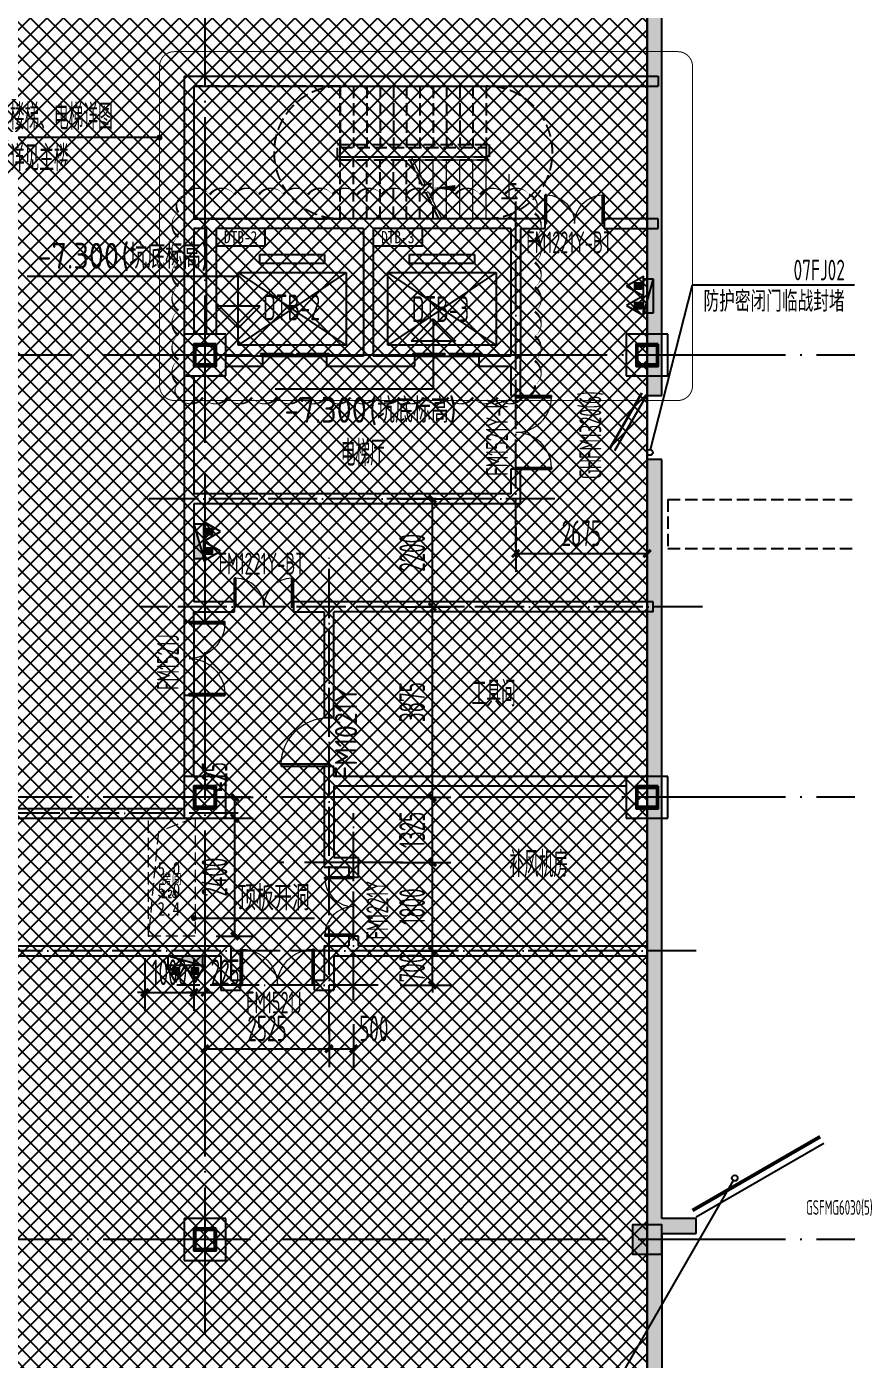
# Model space of a CAD drawing. Extents: x -473190 to 2138458, y -81875 to 2633646.
# Drawn here: x 1045226 to 1061913, y 117504 to 144626 of the extents above; entities that cross this region are included whole.
import ezdxf
from ezdxf.enums import TextEntityAlignment as Align

# ---------------------------------------------------------------- set-up
doc = ezdxf.new("R2010")
doc.units = 0
doc.header["$LTSCALE"] = 1000
doc.linetypes.add('DASH', pattern=[0.35, 0.25, -0.1])
doc.linetypes.add('DOTE', pattern=[2.42, 2, -0.2, 0.02, -0.2])
for name, color, linetype in [('A-COLUMN', 2, 'Continuous'), ('A-DIM_SYMB', 3, 'Continuous'), ('A-EVTR', 3, 'Continuous'), ('A-PUB_HATCH', 8, 'Continuous'), ('A-PUB_TEXT', 7, 'Continuous'), ('A-ROOM_NAME', 23, 'Continuous'), ('A-SPACE', 7, 'Continuous'), ('A-WALL', 2, 'Continuous'), ('A-WINDOW', 4, 'Continuous'), ('A-可见线', 7, 'Continuous'), ('DIM_ELEV', 3, 'Continuous'), ('DIM_IDEN', 3, 'Continuous'), ('DIM_LEAD', 3, 'Continuous'), ('DOOR_FIRE', 4, 'Continuous'), ('DOOR_FIRE_TEXT', 7, 'Continuous'), ('DOTE', 1, 'DOTE'), ('PUB_DIM', 3, 'Continuous'), ('PUB_HATCH', 8, 'Continuous'), ('PUB_TEXT', 7, 'Continuous'), ('RF-KBGQ', 15, 'Continuous'), ('RF-M', 4, 'Continuous'), ('RF-MBH', 11, 'Continuous'), ('RF-QT', 30, 'Continuous'), ('S-柱', 51, 'Continuous'), ('S-柱-填充', 8, 'Continuous'), ('SPACE', 7, 'Continuous'), ('SRC-03F$0$A-SYMB-NUMB-T', 4, 'Continuous'), ('SRC-03F$0$A-WALL', 7, 'Continuous'), ('STAIR', 2, 'Continuous'), ('W-EQUIP_消火栓', 7, 'Continuous'), ('W-EQUIP_灭火器', 7, 'Continuous'), ('WINDOW', 4, 'Continuous'), ('WINDOW_TEXT', 7, 'Continuous'), ('索引线', 252, 'Continuous')]:
    doc.layers.add(name, color=color, linetype=linetype)
doc.layers.add('B-1F-WALL$0$A-STAIR', color=2, linetype='Continuous', lineweight=9)
doc.layers.add('HOLE', color=52, linetype='Continuous', lineweight=15)
doc.styles.add('8B2_01', font='simhei.ttf', dxfattribs={"width": 0.8})
doc.styles.add('8B2_02', font='tssdeng.shx', dxfattribs={"width": 0.6, "bigfont": 'TSSDCHN.shx'})
doc.styles.add('_TCH_DIM', font='SIMPLEX', dxfattribs={"bigfont": 'GBCBIG'})
doc.styles.add('_TCH_DIM_T3', font='tssdeng.shx', dxfattribs={"width": 0.564706, "bigfont": '@@@tssdchn.shx'})
doc.styles.add('_TCH_SPACE', font='SIMPLEX', dxfattribs={"height": 5, "bigfont": 'GBCBIG'})
doc.styles.add('_TCH_WINDOW', font='tssdeng.shx', dxfattribs={"width": 0.8, "height": 3.5, "bigfont": 'tssdchn.shx'})
doc.styles.add('SRC-03F$0$ECADI-TXT', font='simplex.shx', dxfattribs={"bigfont": 'hztxt.shx'})
doc.styles.get("Standard").update_dxf_attribs({"font": 'gbenor.shx', "bigfont": 'gbcbig.shx'})
doc.styles.add('TYDG_02', font='TSSDENG', dxfattribs={"width": 0.8, "bigfont": 'TSSDCHN'})
doc.dimstyles.new('_TCH_ARCH&&150', dxfattribs={"dimtxt": 525, "dimasz": 150, "dimexe": 375, "dimexo": 450, "dimgap": 150, "dimtad": 1, "dimdec": 0, "dimzin": 0, "dimdsep": 46, "dimtxsty": '_TCH_DIM_T3', "dimblk": 'ARCHTICK', "dimcen": 0.09, "dimclrt": 7, "dimazin": 2, "dimtfac": 1, "dimtdec": 0, "dimtix": 1, "dimtmove": 2, "dimatfit": 3, "dimfxl": 0, "dimtolj": 1, "dimtzin": 0, "dimarcsym": 0})

# ---------------------------------------------------------------- blocks, each defined once
blk = doc.blocks.new('A$C7EFF042E')
at = {"layer": 'A-COLUMN', "color": 6}
for p, q in [((18675, -8825), (17825, -8825)), ((17825, -8825), (17825, -9675)), ((18675, -9675), (18675, -8825)), ((27675, -8825), (26825, -8825)), ((26825, -8825), (26825, -9675)), ((27675, -9675), (27675, -8825)), ((17825, -9675), (18675, -9675)), ((26825, -9675), (27675, -9675)), ((18675, -17825), (17825, -17825)), ((17825, -17825), (17825, -18675)), ((18675, -18675), (18675, -17825)), ((27675, -17825), (26825, -17825)), ((26825, -17825), (26825, -18675)), ((27675, -18675), (27675, -17825)), ((17825, -18675), (18675, -18675)), ((26825, -18675), (27675, -18675)), ((18675, -26825), (17825, -26825)), ((17825, -26825), (17825, -27675)), ((18675, -27675), (18675, -26825)), ((17825, -27675), (18675, -27675))]:
    blk.add_line(p, q, dxfattribs=at)
at = {"layer": 'S-柱', "color": 6, "lineweight": 35}
for points in [[(18475, -9025), (18025, -9025), (18025, -9475), (18475, -9475)], [(18475, -9025), (18025, -9025), (18025, -9475), (18475, -9475)], [(27475, -9025), (27025, -9025), (27025, -9475), (27475, -9475)], [(27475, -9025), (27025, -9025), (27025, -9475), (27475, -9475)], [(18475, -18025), (18025, -18025), (18025, -18475), (18475, -18475)], [(18475, -18025), (18025, -18025), (18025, -18475), (18475, -18475)], [(27475, -18025), (27025, -18025), (27025, -18475), (27475, -18475)], [(27475, -18025), (27025, -18025), (27025, -18475), (27475, -18475)], [(18475, -27025), (18025, -27025), (18025, -27475), (18475, -27475)], [(18475, -27025), (18025, -27025), (18025, -27475), (18475, -27475)]]:
    blk.add_lwpolyline(points, close=True, dxfattribs=at)
at = {"layer": 'S-柱-填充', "color": 6, "lineweight": 35}
for points in [[(18445, -9445), (18055, -9445), (18055, -9055), (18445, -9055)], [(27445, -9445), (27055, -9445), (27055, -9055), (27445, -9055)], [(18445, -18445), (18055, -18445), (18055, -18055), (18445, -18055)], [(27445, -18445), (27055, -18445), (27055, -18055), (27445, -18055)], [(18445, -27445), (18055, -27445), (18055, -27055), (18445, -27055)]]:
    blk.add_lwpolyline(points, close=True, dxfattribs=at)
blk = doc.blocks.new('_ArchTick')
at = {"color": 0, "linetype": 'ByBlock', "const_width": 0.4}
blk.add_lwpolyline([(-0.5, -0.5), (0.5, 0.5)], dxfattribs=at)
blk = doc.blocks.new('*D5567')
at = {"layer": 'Defpoints', "color": 0, "transparency": 16777216}
for p in [(108175, -13714), (110700, -13714), (110700, -14667)]:
    blk.add_point(p, dxfattribs=at)
at = {"layer": 'PUB_DIM', "color": 0, "lineweight": -2, "transparency": 16777216}
for p, q in [((108175, -14164), (108175, -15042)), ((110700, -14164), (110700, -15042)), ((108175, -14667), (110700, -14667))]:
    blk.add_line(p, q, dxfattribs=at)
at = {"layer": 'PUB_DIM', "color": 0, "lineweight": -2, "transparency": 16777216, "xscale": 150, "yscale": 150, "zscale": 150, "rotation": 180}
blk.add_blockref('_ArchTick', (108175, -14667), dxfattribs=at)
at = {"layer": 'PUB_DIM', "color": 0, "lineweight": -2, "transparency": 16777216, "xscale": 150, "yscale": 150, "zscale": 150}
blk.add_blockref('_ArchTick', (110700, -14667), dxfattribs=at)
at = {"layer": 'PUB_DIM', "color": 7, "transparency": 16777216, "insert": (109437, -14254), "char_height": 525, "attachment_point": 5, "style": '_TCH_DIM_T3'}
blk.add_mtext('\\A1;2525', dxfattribs=at)
blk = doc.blocks.new('*D5568')
at = {"layer": 'Defpoints', "color": 0, "transparency": 16777216}
for p in [(110700, -13714), (111200, -13714), (111200, -14667)]:
    blk.add_point(p, dxfattribs=at)
at = {"layer": 'PUB_DIM', "color": 0, "lineweight": -2, "transparency": 16777216}
for p, q in [((110700, -14164), (110700, -15042)), ((111200, -14164), (111200, -15042)), ((110700, -14667), (111200, -14667))]:
    blk.add_line(p, q, dxfattribs=at)
at = {"layer": 'PUB_DIM', "color": 0, "lineweight": -2, "transparency": 16777216, "xscale": 150, "yscale": 150, "zscale": 150, "rotation": 180}
blk.add_blockref('_ArchTick', (110700, -14667), dxfattribs=at)
at = {"layer": 'PUB_DIM', "color": 0, "lineweight": -2, "transparency": 16777216, "xscale": 150, "yscale": 150, "zscale": 150}
blk.add_blockref('_ArchTick', (111200, -14667), dxfattribs=at)
at = {"layer": 'PUB_DIM', "color": 7, "transparency": 16777216, "insert": (111612, -14254), "char_height": 525, "attachment_point": 5, "style": '_TCH_DIM_T3'}
blk.add_mtext('\\A1;500', dxfattribs=at)
blk = doc.blocks.new('*D5569')
at = {"layer": 'Defpoints', "color": 0, "transparency": 16777216}
for p in [(111700, -12675), (112804, -12675), (111700, -13375)]:
    blk.add_point(p, dxfattribs=at)
at = {"layer": 'PUB_DIM', "color": 0, "lineweight": -2, "transparency": 16777216}
for p, q in [((112150, -12675), (113179, -12675)), ((112804, -12675), (112804, -12525)), ((112804, -13375), (112804, -12675)), ((112150, -13375), (113179, -13375)), ((112804, -13375), (112804, -13525))]:
    blk.add_line(p, q, dxfattribs=at)
at = {"layer": 'PUB_DIM', "color": 0, "lineweight": -2, "transparency": 16777216, "xscale": 150, "yscale": 150, "zscale": 150}
for p, rotation in [((112804, -12675), 270), ((112804, -13375), 90)]:
    blk.add_blockref('_ArchTick', p, dxfattribs=dict(at, rotation=rotation))
at = {"layer": 'PUB_DIM', "color": 7, "transparency": 16777216, "insert": (112392, -13025), "char_height": 525, "attachment_point": 5, "rotation": 90, "style": '_TCH_DIM_T3'}
blk.add_mtext('\\A1;700', dxfattribs=at)
blk = doc.blocks.new('*D5570')
at = {"layer": 'Defpoints', "color": 0, "transparency": 16777216}
for p in [(111700, -10875), (112804, -10875), (111700, -12675)]:
    blk.add_point(p, dxfattribs=at)
at = {"layer": 'PUB_DIM', "color": 0, "lineweight": -2, "transparency": 16777216}
for p, q in [((112150, -10875), (113179, -10875)), ((112804, -12675), (112804, -10875)), ((112150, -12675), (113179, -12675))]:
    blk.add_line(p, q, dxfattribs=at)
at = {"layer": 'PUB_DIM', "color": 0, "lineweight": -2, "transparency": 16777216, "xscale": 150, "yscale": 150, "zscale": 150}
for p, rotation in [((112804, -10875), 90), ((112804, -12675), 270)]:
    blk.add_blockref('_ArchTick', p, dxfattribs=dict(at, rotation=rotation))
at = {"layer": 'PUB_DIM', "color": 7, "transparency": 16777216, "insert": (112392, -11775), "char_height": 525, "attachment_point": 5, "rotation": 90, "style": '_TCH_DIM_T3'}
blk.add_mtext('\\A1;1800', dxfattribs=at)
blk = doc.blocks.new('*D5571')
at = {"layer": 'Defpoints', "color": 0, "transparency": 16777216}
for p in [(111700, -9550), (112804, -9550), (111700, -10875)]:
    blk.add_point(p, dxfattribs=at)
at = {"layer": 'PUB_DIM', "color": 0, "lineweight": -2, "transparency": 16777216}
for p, q in [((112150, -9550), (113179, -9550)), ((112804, -10875), (112804, -9550)), ((112150, -10875), (113179, -10875))]:
    blk.add_line(p, q, dxfattribs=at)
at = {"layer": 'PUB_DIM', "color": 0, "lineweight": -2, "transparency": 16777216, "xscale": 150, "yscale": 150, "zscale": 150}
for p, rotation in [((112804, -9550), 90), ((112804, -10875), 270)]:
    blk.add_blockref('_ArchTick', p, dxfattribs=dict(at, rotation=rotation))
at = {"layer": 'PUB_DIM', "color": 7, "transparency": 16777216, "insert": (112392, -10213), "char_height": 525, "attachment_point": 5, "rotation": 90, "style": '_TCH_DIM_T3'}
blk.add_mtext('\\A1;1325', dxfattribs=at)
blk = doc.blocks.new('*D5572')
at = {"layer": 'Defpoints', "color": 0, "transparency": 16777216}
for p in [(111700, -5675), (112804, -5675), (111700, -9550)]:
    blk.add_point(p, dxfattribs=at)
at = {"layer": 'PUB_DIM', "color": 0, "lineweight": -2, "transparency": 16777216}
for p, q in [((112150, -5675), (113179, -5675)), ((112804, -9550), (112804, -5675)), ((112150, -9550), (113179, -9550))]:
    blk.add_line(p, q, dxfattribs=at)
at = {"layer": 'PUB_DIM', "color": 0, "lineweight": -2, "transparency": 16777216, "xscale": 150, "yscale": 150, "zscale": 150}
for p, rotation in [((112804, -5675), 90), ((112804, -9550), 270)]:
    blk.add_blockref('_ArchTick', p, dxfattribs=dict(at, rotation=rotation))
at = {"layer": 'PUB_DIM', "color": 7, "transparency": 16777216, "insert": (112392, -7613), "char_height": 525, "attachment_point": 5, "rotation": 90, "style": '_TCH_DIM_T3'}
blk.add_mtext('\\A1;3875', dxfattribs=at)
blk = doc.blocks.new('*D5573')
at = {"layer": 'Defpoints', "color": 0, "transparency": 16777216}
for p in [(111700, -3475), (112804, -3475), (111700, -5675)]:
    blk.add_point(p, dxfattribs=at)
at = {"layer": 'PUB_DIM', "color": 0, "lineweight": -2, "transparency": 16777216}
for p, q in [((112150, -3475), (113179, -3475)), ((112804, -5675), (112804, -3475)), ((112150, -5675), (113179, -5675))]:
    blk.add_line(p, q, dxfattribs=at)
at = {"layer": 'PUB_DIM', "color": 0, "lineweight": -2, "transparency": 16777216, "xscale": 150, "yscale": 150, "zscale": 150}
for p, rotation in [((112804, -3475), 90), ((112804, -5675), 270)]:
    blk.add_blockref('_ArchTick', p, dxfattribs=dict(at, rotation=rotation))
at = {"layer": 'PUB_DIM', "color": 7, "transparency": 16777216, "insert": (112392, -4575), "char_height": 525, "attachment_point": 5, "rotation": 90, "style": '_TCH_DIM_T3'}
blk.add_mtext('\\A1;2200', dxfattribs=at)
blk = doc.blocks.new('*D5574')
at = {"layer": 'Defpoints', "color": 0, "transparency": 16777216}
for p in [(114500, -3611), (117175, -3611), (117175, -4589)]:
    blk.add_point(p, dxfattribs=at)
at = {"layer": 'PUB_DIM', "color": 0, "lineweight": -2, "transparency": 16777216}
for p, q in [((114500, -4061), (114500, -4964)), ((117175, -4061), (117175, -4964)), ((114500, -4589), (117175, -4589))]:
    blk.add_line(p, q, dxfattribs=at)
at = {"layer": 'PUB_DIM', "color": 0, "lineweight": -2, "transparency": 16777216, "xscale": 150, "yscale": 150, "zscale": 150, "rotation": 180}
blk.add_blockref('_ArchTick', (114500, -4589), dxfattribs=at)
at = {"layer": 'PUB_DIM', "color": 0, "lineweight": -2, "transparency": 16777216, "xscale": 150, "yscale": 150, "zscale": 150}
blk.add_blockref('_ArchTick', (117175, -4589), dxfattribs=at)
at = {"layer": 'PUB_DIM', "color": 7, "transparency": 16777216, "insert": (115837, -4176), "char_height": 525, "attachment_point": 5, "style": '_TCH_DIM_T3'}
blk.add_mtext('\\A1;2675', dxfattribs=at)
blk = doc.blocks.new('SRC-03F$0$ECADI-TAG-CODE')
at = {"layer": 'SRC-03F$0$A-SYMB-NUMB-T', "color": 1}
blk.add_lwpolyline([(3.41, 8.1), (13.41, 8.1), (13.41, 4.6), (3.41, 4.6)], close=True, dxfattribs=at)
at = {"layer": 'SRC-03F$0$A-SYMB-NUMB-T', "style": 'SRC-03F$0$ECADI-TXT', "width": 0.7}
blk.add_attdef('CODE', text='', height=2.5, dxfattribs=at).set_placement((8.41, 6.35), align=Align.MIDDLE_CENTER)
blk = doc.blocks.new('A$C27471FE7')
at = {"layer": 'A-PUB_HATCH', "linetype": 'DASH'}
for p, q in [((2980, 2700), (0, 2700)), ((0, 2700), (0, 0)), ((2980, 2700), (5950, 2700)), ((2980, 2700), (2980, 1450)), ((2980, 0), (2980, 2700)), ((3250, 2700), (3250, 1450)), ((3520, 2700), (3520, 1450)), ((3790, 2700), (3790, 1450)), ((4060, 2700), (4060, 1450)), ((4330, 2700), (4330, 1450)), ((4600, 2700), (4600, 1450)), ((4870, 2700), (4870, 1450)), ((5140, 2700), (5140, 1450)), ((5410, 2700), (5410, 1450)), ((5680, 2700), (5680, 1450)), ((5950, 2700), (5950, 1450)), ((2920, 1190), (2920, 1510)), ((2920, 1510), (6010, 1510)), ((2980, 1450), (5950, 1450)), ((2980, 1250), (2980, 1450)), ((2980, 1450), (5950, 1450)), ((5950, 1450), (5950, 1250)), ((6010, 1510), (6010, 1190)), ((6010, 1190), (2920, 1190)), ((4371, 1250), (2980, 1250)), ((5950, 1250), (2980, 1250)), ((2980, 0), (2980, 1190)), ((3250, 0), (3250, 1190)), ((3520, 0), (3520, 1190)), ((3790, 0), (3790, 1190)), ((4060, 0), (4060, 1190)), ((4330, 0), (4330, 1190)), ((4653, 678), (4371, 1250)), ((4600, 0), (4600, 785)), ((4651, 520), (4836, 714)), ((4836, 714), (4653, 678)), ((4724, 534), (4651, 520)), ((4988, 0), (4724, 534)), ((0, 0), (2980, 0)), ((4988, 0), (2980, 0)), ((4870, 0), (4870, 239))]:
    blk.add_line(p, q, dxfattribs=at)
blk = doc.blocks.new('*D5630')
at = {"layer": 'Defpoints', "color": 0, "transparency": 16777216}
for p in [(124925, -30700), (125757, -30700), (124925, -31125)]:
    blk.add_point(p, dxfattribs=at)
at = {"layer": 'PUB_DIM', "color": 0, "lineweight": -2, "transparency": 16777216}
for p, q in [((125375, -30700), (126132, -30700)), ((125757, -31125), (125757, -30700)), ((125375, -31125), (126132, -31125))]:
    blk.add_line(p, q, dxfattribs=at)
at = {"layer": 'PUB_DIM', "color": 0, "lineweight": -2, "transparency": 16777216, "xscale": 150, "yscale": 150, "zscale": 150}
for p, rotation in [((125757, -30700), 90), ((125757, -31125), 270)]:
    blk.add_blockref('_ArchTick', p, dxfattribs=dict(at, rotation=rotation))
at = {"layer": 'PUB_DIM', "color": 7, "transparency": 16777216, "insert": (125344, -30288), "char_height": 525, "attachment_point": 5, "rotation": 90, "style": '_TCH_DIM_T3'}
blk.add_mtext('\\A1;425', dxfattribs=at)
blk = doc.blocks.new('*D5631')
at = {"layer": 'Defpoints', "color": 0, "transparency": 16777216}
for p in [(124925, -31125), (125757, -31125), (124925, -33525)]:
    blk.add_point(p, dxfattribs=at)
at = {"layer": 'PUB_DIM', "color": 0, "lineweight": -2, "transparency": 16777216}
for p, q in [((125375, -31125), (126132, -31125)), ((125757, -33525), (125757, -31125)), ((125375, -33525), (126132, -33525))]:
    blk.add_line(p, q, dxfattribs=at)
at = {"layer": 'PUB_DIM', "color": 0, "lineweight": -2, "transparency": 16777216, "xscale": 150, "yscale": 150, "zscale": 150}
for p, rotation in [((125757, -31125), 90), ((125757, -33525), 270)]:
    blk.add_blockref('_ArchTick', p, dxfattribs=dict(at, rotation=rotation))
at = {"layer": 'PUB_DIM', "color": 7, "transparency": 16777216, "insert": (125344, -32325), "char_height": 525, "attachment_point": 5, "rotation": 90, "style": '_TCH_DIM_T3'}
blk.add_mtext('\\A1;2400', dxfattribs=at)
blk = doc.blocks.new('*D5632')
at = {"layer": 'Defpoints', "color": 0, "transparency": 16777216}
for p in [(124925, -33525), (125150, -33525), (125150, -34674)]:
    blk.add_point(p, dxfattribs=at)
at = {"layer": 'PUB_DIM', "color": 0, "lineweight": -2, "transparency": 16777216}
for p, q in [((124925, -33975), (124925, -35049)), ((125150, -33975), (125150, -35049)), ((124925, -34674), (124775, -34674)), ((124925, -34674), (125150, -34674)), ((125150, -34674), (125300, -34674))]:
    blk.add_line(p, q, dxfattribs=at)
at = {"layer": 'PUB_DIM', "color": 0, "lineweight": -2, "transparency": 16777216, "xscale": 150, "yscale": 150, "zscale": 150}
blk.add_blockref('_ArchTick', (124925, -34674), dxfattribs=at)
at = {"layer": 'PUB_DIM', "color": 0, "lineweight": -2, "transparency": 16777216, "xscale": 150, "yscale": 150, "zscale": 150, "rotation": 180}
blk.add_blockref('_ArchTick', (125150, -34674), dxfattribs=at)
at = {"layer": 'PUB_DIM', "color": 7, "transparency": 16777216, "insert": (125562, -34261), "char_height": 525, "attachment_point": 5, "style": '_TCH_DIM_T3'}
blk.add_mtext('\\A1;225', dxfattribs=at)
blk = doc.blocks.new('*D5633')
at = {"layer": 'Defpoints', "color": 0, "transparency": 16777216}
for p in [(123925, -33525), (124925, -33525), (124925, -34674)]:
    blk.add_point(p, dxfattribs=at)
at = {"layer": 'PUB_DIM', "color": 0, "lineweight": -2, "transparency": 16777216}
for p, q in [((123925, -33975), (123925, -35049)), ((124925, -33975), (124925, -35049)), ((123925, -34674), (123775, -34674)), ((123925, -34674), (124925, -34674)), ((124925, -34674), (125075, -34674))]:
    blk.add_line(p, q, dxfattribs=at)
at = {"layer": 'PUB_DIM', "color": 0, "lineweight": -2, "transparency": 16777216, "xscale": 150, "yscale": 150, "zscale": 150}
blk.add_blockref('_ArchTick', (123925, -34674), dxfattribs=at)
at = {"layer": 'PUB_DIM', "color": 0, "lineweight": -2, "transparency": 16777216, "xscale": 150, "yscale": 150, "zscale": 150, "rotation": 180}
blk.add_blockref('_ArchTick', (124925, -34674), dxfattribs=at)
at = {"layer": 'PUB_DIM', "color": 7, "transparency": 16777216, "insert": (124425, -34261), "char_height": 525, "attachment_point": 5, "style": '_TCH_DIM_T3'}
blk.add_mtext('\\A1;1000', dxfattribs=at)
blk = doc.blocks.new('$TwtSys$00000434')
for p, q in [((-0.5, 0.5), (-0.5, -0.5)), ((-0.5, -0.5), (0.5, 0.5)), ((0.5, 0.5), (-0.5, 0.5)), ((0.5, -0.5), (0.5, 0.5)), ((-0.5, -0.5), (0.5, -0.5))]:
    blk.add_line(p, q)
blk.add_solid([(0.5, -0.5), (0.5, 0.5), (-0.5, -0.5)])
blk = doc.blocks.new('$TwtSys$00000546')
h = blk.add_hatch()
h.set_pattern_fill('ANSI31', color=256, scale=200, style=0)
h.set_pattern_definition([(45, (-38543.802, -6670.83), (-17.67767, 17.67767), [])])
h.paths.add_polyline_path([(-65, 174), (65, 174), (65, 44), (-65, 44)])
for points in [[(0, 344), (-198, 0), (198, 0)], [(-65, 174), (65, 174), (65, 44), (-65, 44)]]:
    blk.add_lwpolyline(points, close=True)
blk = doc.blocks.new('$DorLib2D$00000192')
at = {"color": 0}
blk.add_line((-0.5, 0.125), (0.366, 0.625), dxfattribs=at)
at = {"color": 0, "const_width": 0.0417}
blk.add_lwpolyline([(-0.542, 0.197), (0.324, 0.697)], dxfattribs=at)
blk = doc.blocks.new('$DorLib2D$00000207')
at = {"color": 0}
for p, q in [((-0.5, 0.0313), (-0.067, 0.2813)), ((0.5, 0.0313), (0.067, 0.2813))]:
    blk.add_line(p, q, dxfattribs=at)
at = {"color": 0, "const_width": 0.0125}
for points in [[(-0.5125, 0.0529), (-0.0795, 0.3029)], [(0.5125, 0.0529), (0.0795, 0.3029)]]:
    blk.add_lwpolyline(points, dxfattribs=at)
blk = doc.blocks.new('afasgasg')
at = {"layer": 'A-PUB_HATCH'}
for points in [[(473748.2, -677760.2), (473748.2, -678585.2), (474048.2, -678585.2), (474048.2, -677760.2)], [(474048.2, -695335.2), (474048.2, -679885.2), (473748.2, -679885.2), (473748.2, -695485.2), (473948.2, -695485.2)], [(474048.2, -695635.2), (474748.2, -695635.2), (474748.2, -695335.2), (474048.2, -695335.2), (473948.2, -695485.2)], [(473948.2, -695485.2), (473748.2, -695485.2), (473748.2, -720685.2), (473881.5, -720785.2), (474048.2, -720685.2), (474048.2, -695635.2)]]:
    blk.add_hatch(color=256, dxfattribs=at).paths.add_polyline_path(points)
at = {"layer": 'PUB_HATCH'}
blk.add_hatch(color=256, dxfattribs=at).paths.add_polyline_path([(473748.2, -677760.2), (474048.2, -677760.2), (474048.2, -664760.2), (473748.2, -665060.2)])
at = {"layer": 'RF-QT'}
for p, q in [((474048.2, -677760.2), (474048.2, -664760.2)), ((473748.2, -677760.2), (473748.2, -665060.2)), ((473748.2, -677760.2), (473748.2, -678585.2)), ((474048.2, -678585.2), (474048.2, -677760.2)), ((473748.2, -678585.2), (474048.2, -678585.2)), ((474048.2, -679885.2), (473748.2, -679885.2)), ((473748.2, -679885.2), (473748.2, -695485.2)), ((474048.2, -695335.2), (474048.2, -679885.2)), ((474748.2, -695335.2), (474048.2, -695335.2)), ((474748.2, -695635.2), (474748.2, -695335.2)), ((473748.2, -695485.2), (473748.2, -720685.2)), ((474048.2, -695635.2), (474748.2, -695635.2)), ((474048.2, -695635.2), (474048.2, -720685.2))]:
    blk.add_line(p, q, dxfattribs=at)
at = {"layer": 'RF-M'}
ref = blk.add_blockref('$DorLib2D$00000192', (473898.2, -679235.2), dxfattribs=dict(at, xscale=1300, yscale=-1300, zscale=300, rotation=269.999999999991))
ref.add_attrib('A', 'GHFM1320(6)', (472816.8, -680286.8), dxfattribs={"layer": 'RF-MBH', "height": 446.25, "rotation": 90, "style": '_TCH_WINDOW', "width": 0.564706})
ref = blk.add_blockref('$DorLib2D$00000207', (477748.2, -695485.2), dxfattribs=dict(at, xscale=6000, yscale=-6000, zscale=300, rotation=180))
ref.add_attrib('A', 'GSFMG6030(5)', (476985.7, -695256.6), dxfattribs={"layer": 'RF-MBH', "height": 297.5, "style": '_TCH_WINDOW', "width": 0.564706})
blk = doc.blocks.new('zsgc')
at = {"layer": 'RF-KBGQ', "color": 15, "linetype": 'DASH'}
for p, q in [((-296332.3, -201832.9), (-296332.3, -171257.9)), ((-295332.3, -201832.9), (-295332.3, -171257.9)), ((-296332.3, -201832.9), (-295332.3, -201832.9))]:
    blk.add_line(p, q, dxfattribs=at)
blk = doc.blocks.new('ADFASDF')
h = blk.add_hatch()
h.set_pattern_fill('ANSI37', color=8, scale=150)
h.set_pattern_definition([(45, (0, 0), (-168.3798, 168.3798), []), (135, (0, 0), (-168.3798, -168.3798), [])])
h.paths.add_polyline_path([(521397, 239186), (521397, 224886), (539697, 224886), (539697, 169261), (524947, 169261), (524947, 171211), (527822, 171211), (527922, 176611), (501318, 176611), (501125, 109884), (530547, 109887), (530547, 107449), (538188, 100503), (536147, 98236), (540086, 94690), (517812, 69953), (517812, 59790), (482108, 20136), (405247, 20136), (405247, 26086), (391997, 40436), (391997, 64736), (399997, 64738), (399997, 239186), (409022, 239186)])
blk.add_lwpolyline([(521397, 239186), (521397, 224886), (539697, 224886), (539697, 169261)])
blk = doc.blocks.new('$DORLIB2D$00000127')
at = {"color": 0}
for points in [[(-0.533, 0.795), (-0.533, 0.69)], [(-0.033, 0.795), (-0.533, 0.795)], [(-0.033, 0.69), (-0.533, 0.69)], [(-0.033, 0.795), (-0.033, 0.69)], [(0.533, 0.795), (0.033, 0.795)], [(0.033, 0.795), (0.033, 0.69)], [(0.533, 0.69), (0.033, 0.69)], [(0.533, 0.795), (0.533, 0.69)], [(0.5, 0.5), (-0.5, 0.5)]]:
    blk.add_lwpolyline(points, dxfattribs=at)
blk = doc.blocks.new('$DorLib2D$00000002')
for p, q in [((-0.5, 0), (-0.5, 0.4875)), ((-0.475, 0.4875), (-0.5, 0.4875)), ((-0.475, 0), (-0.475, 0.4875)), ((0.475, 0), (0.475, 0.4875)), ((0.475, 0.4875), (0.5, 0.4875)), ((0.5, 0), (0.5, 0.4875)), ((-0.5, 0), (-0.475, 0)), ((0.5, 0), (0.475, 0))]:
    blk.add_line(p, q)
at = {"lineweight": 13}
for centre, start, end in [((-0.4875, 0), 0, 88.53072), ((0.4875, 0), 91.46928, 180)]:
    blk.add_arc(centre, 0.4875, start, end, dxfattribs=at)
blk = doc.blocks.new('$DorLib2D$00000001')
for p, q in [((0.45, 0.975), (0.5, 0.975)), ((0.45, 0), (0.45, 0.975)), ((0.5, 0), (0.5, 0.975)), ((0.5, 0), (0.45, 0))]:
    blk.add_line(p, q)
at = {"lineweight": 13}
blk.add_arc((0.475, 0), 0.975, 91.4693, 180, dxfattribs=at)
blk = doc.blocks.new('_FZH')
blk.add_lwpolyline([(-0.5, -0.5), (0.5, -0.5), (0.5, 0.5), (-0.5, 0.5)], close=True)
at = {"layer": 'PUB_HATCH'}
blk.add_solid([(-0.5, -0.5), (0.5, -0.5), (-0.5, 0.5), (0.5, 0.5)], dxfattribs=at)
blk = doc.blocks.new('A$C2B5B1B2C')
at = {"layer": 'DOTE', "linetype": 'DOTE', "ltscale": 0.5}
for p, q in [((114500, -4475), (114500, 2825)), ((115300, -3475), (106850, -3475)), ((110700, -14371.4), (110700, -4675)), ((118300, -5675), (106850, -5675)), ((108850, -9875), (88725, -9875)), ((111200, -13675), (111200, -9875)), ((118175, -12675), (78225, -12675)), ((111700, -13375), (107600, -13375))]:
    blk.add_line(p, q, dxfattribs=at)
at = {"layer": 'DOTE'}
blk.add_line((112200, -10875), (109700, -10875), dxfattribs=at)
at = {"layer": 'PUB_DIM'}
for p1, p2, distance, picture, middle in [((111700, -5675), (111700, -3475), -1104.2, '*D5573', (112391.7, -4575)), ((114500, -3610.5), (117175, -3610.5), -978.2, '*D5574', (115837.5, -4176.2)), ((111700, -9550), (111700, -5675), -1104.2, '*D5572', (112391.7, -7612.5)), ((111700, -10875), (111700, -9550), -1104.2, '*D5571', (112391.7, -10212.5)), ((111700, -12675), (111700, -10875), -1104.2, '*D5570', (112391.7, -11775)), ((111700, -13375), (111700, -12675), -1104.2, '*D5569', (112391.7, -13025)), ((108175, -13714.2), (110700, -13714.2), -952.7, '*D5567', (109437.5, -14254.4))]:
    dim = blk.add_aligned_dim(p1=p1, p2=p2, distance=distance, dimstyle='_TCH_ARCH&&150', dxfattribs=at)
    dim.commit()
    dim.dimension.update_dxf_attribs({"geometry": picture, "text_midpoint": middle})
dim = blk.add_linear_dim(base=(111200, -14666.9), p1=(110700, -13714.2), p2=(111200, -13714.2), angle=360, dimstyle='_TCH_ARCH&&150', dxfattribs=at)
dim.commit()
dim.dimension.update_dxf_attribs({"geometry": '*D5568', "text_midpoint": (111611.7, -14254.4), "dimtype": 161})
blk = doc.blocks.new('A$C031B73C8')
blk.add_lwpolyline([(124608.4, -22562.5, 0, 50, 0.5205671), (125108.4, -22562.5, 0, 50, 0.5205671), (125608.4, -22562.5, 0, 50, 0.5205671), (126108.4, -22562.5, 0, 50, 0.5205671), (126608.4, -22562.5, 0, 50, 0.5205671), (127108.4, -22562.5, 0, 50, 0.5205671), (127608.4, -22562.5, 0, 50, 0.5205671), (128108.4, -22562.5, 0, 50, 0.5205671), (128608.4, -22562.5, 0, 50, 0.5205671), (129108.4, -22562.5, 0, 50, 0.5205671), (129608.4, -22562.5, 0, 50, 0.5205671), (130108.4, -22562.5, 0, 50, 0.5205671), (130608.4, -22562.5, 0, 50, 0.5205671), (131108.4, -22562.5, 0, 50, 0.5205671), (131608.4, -22562.5, 0, 50, 0.5205671), (131864.1, -22318.2, 0, 50, 0.5205671), (131864.1, -21818.2, 0, 50, 0.5205671), (131864.1, -21318.2, 0, 50, 0.5205671), (131864.1, -20818.2, 0, 50, 0.5205671), (131864.1, -20318.2, 0, 50, 0.5205671), (131864.1, -19818.2, 0, 50, 0.5205671), (131864.1, -19318.2, 0, 50, 0.5205671), (131864.1, -18818.2, 0, 50, 0.5205671), (131747.3, -18435, 0, 50, 0.5205671), (131247.3, -18435, 0, 50, 0.5205671), (130747.3, -18435, 0, 50, 0.5205671), (130247.3, -18435, 0, 50, 0.5205671), (129747.3, -18435, 0, 50, 0.5205671), (129247.3, -18435, 0, 50, 0.5205671), (128747.3, -18435, 0, 50, 0.5205671), (128247.3, -18435, 0, 50, 0.5205671), (127747.3, -18435, 0, 50, 0.5205671), (127247.3, -18435, 0, 50, 0.5205671), (126747.3, -18435, 0, 50, 0.5205671), (126247.3, -18435, 0, 50, 0.5205671), (125747.3, -18435, 0, 50, 0.5205671), (125247.3, -18435, 0, 50, 0.5205671), (124747.3, -18435, 0, 50, 0.5205671), (124608.4, -18796.1, 0, 50, 0.5205671), (124608.4, -19296.1, 0, 50, 0.5205671), (124608.4, -19796.1, 0, 50, 0.5205671), (124608.4, -20296.1, 0, 50, 0.5205671), (124608.4, -20796.1, 0, 50, 0.5205671), (124608.4, -21296.1, 0, 50, 0.5205671), (124608.4, -21796.1, 0, 50, 0.5205671), (124608.4, -22296.1, 0, 50, 0.5205671)], format="xyseb", close=True)
at = {"layer": 'HOLE', "linetype": 'DASH'}
blk.add_lwpolyline([(124925, -31125), (124200.8, -31402.3), (123998.1, -33536.9)], dxfattribs=at)
blk.add_lwpolyline([(124000, -31125), (124950, -31125), (124950, -33525), (124000, -33525)], close=True, dxfattribs=at)
at = {"layer": 'SPACE', "style": '_TCH_SPACE'}
blk.add_text('房间', height=241.13, dxfattribs=at).set_placement((124265.5, -32489.9))
at = {"layer": 'SPACE', "style": '_TCH_SPACE', "width": 0.705882}
blk.add_text('2.28', height=148.75, dxfattribs=at).set_placement((124258.4, -32739.3))
at = {"layer": 'PUB_DIM'}
for base, p1, p2, angle, picture, middle in [((125756.7, -30700), (124925, -31125), (124925, -30700), 90, '*D5630', (125344.2, -30288.3)), ((125150, -34673.9), (124925, -33525), (125150, -33525), 0, '*D5632', (125561.7, -34261.4))]:
    dim = blk.add_linear_dim(base=base, p1=p1, p2=p2, angle=angle, dimstyle='_TCH_ARCH&&150', dxfattribs=at)
    dim.commit()
    dim.dimension.update_dxf_attribs({"geometry": picture, "text_midpoint": middle, "dimtype": 161})
for p1, p2, distance, picture, middle in [((124925, -33525), (124925, -31125), -831.7, '*D5631', (125344.2, -32325)), ((123925, -33525), (124925, -33525), -1148.9, '*D5633', (124425, -34261.4))]:
    dim = blk.add_aligned_dim(p1=p1, p2=p2, distance=distance, dimstyle='_TCH_ARCH&&150', dxfattribs=at)
    dim.commit()
    dim.dimension.update_dxf_attribs({"geometry": picture, "text_midpoint": middle})

msp = doc.modelspace()

# ---------------------------------------------------------------- linework, layer by layer
msp.add_lwpolyline([(1057856.7, 95017.4), (1057856.7, 150642.4), (1039556.7, 150642.4), (1039556.4, 164942.4), (1121456.7, 164944.1)])
at = {"layer": 'A-COLUMN'}
for p, q in [((1049281.7, 138367.4), (1048431.7, 138367.4)), ((1048431.7, 138367.4), (1048431.7, 137517.4)), ((1049281.7, 137517.4), (1049281.7, 138367.4)), ((1058281.7, 138367.4), (1057431.7, 138367.4)), ((1057431.7, 138367.4), (1057431.7, 137517.4)), ((1058281.7, 137517.4), (1058281.7, 138367.4)), ((1048431.7, 137517.4), (1049281.7, 137517.4)), ((1057431.7, 137517.4), (1058281.7, 137517.4)), ((1049281.7, 129367.4), (1048431.7, 129367.4)), ((1048431.7, 129367.4), (1048431.7, 128517.4)), ((1049281.7, 128517.4), (1049281.7, 129367.4)), ((1058281.7, 129367.4), (1057431.7, 129367.4)), ((1057431.7, 129367.4), (1057431.7, 128517.4)), ((1058281.7, 128517.4), (1058281.7, 129367.4)), ((1048431.7, 128517.4), (1049281.7, 128517.4)), ((1057431.7, 128517.4), (1058281.7, 128517.4))]:
    msp.add_line(p, q, dxfattribs=at)
at = {"layer": 'A-DIM_SYMB', "color": 3}
msp.add_lwpolyline([(1054716.7, 141342.4, 0, 0, 0), (1053501.7, 141342.4, 0, 120, 0), (1053951.7, 141342.4, 0, 0, 0)], format="xyseb", dxfattribs=at)
at = {"layer": 'A-EVTR'}
for p, q in [((1049971.7, 139807.4), (1049971.7, 139992.4)), ((1049971.7, 139992.4), (1051291.7, 139992.4)), ((1051291.7, 139992.4), (1051291.7, 139807.4)), ((1053021.7, 139807.4), (1053021.7, 139992.4)), ((1053021.7, 139992.4), (1054341.7, 139992.4)), ((1054341.7, 139992.4), (1054341.7, 139807.4)), ((1051291.7, 139807.4), (1049971.7, 139807.4)), ((1054341.7, 139807.4), (1053021.7, 139807.4)), ((1049531.7, 138142.4), (1049531.7, 139622.4)), ((1049531.7, 139622.4), (1051731.7, 139622.4)), ((1051731.7, 139622.4), (1049531.7, 138142.4)), ((1051731.7, 138142.4), (1049531.7, 139622.4)), ((1051731.7, 139622.4), (1051731.7, 138142.4)), ((1052581.7, 138142.4), (1052581.7, 139622.4)), ((1052581.7, 139622.4), (1054781.7, 139622.4)), ((1054781.7, 139622.4), (1052581.7, 138142.4)), ((1054781.7, 138142.4), (1052581.7, 139622.4)), ((1054781.7, 139622.4), (1054781.7, 138142.4)), ((1051731.7, 138142.4), (1049531.7, 138142.4)), ((1054781.7, 138142.4), (1052581.7, 138142.4))]:
    msp.add_line(p, q, dxfattribs=at)
at = {"layer": 'A-WALL'}
for p, q in [((1048431.7, 143617.4), (1048431.7, 140617.4)), ((1048431.7, 143617.4), (1058081.7, 143617.4)), ((1058081.7, 143617.4), (1058081.7, 143417.4)), ((1048631.7, 143417.4), (1048631.7, 140717.4)), ((1048631.7, 143417.4), (1058081.7, 143417.4)), ((1048431.7, 140617.4), (1048431.7, 138367.4)), ((1048981.7, 140717.4), (1048631.7, 140717.4)), ((1048631.7, 140517.4), (1048631.7, 138367.4)), ((1048881.7, 140517.4), (1048631.7, 140517.4)), ((1048881.7, 140517.4), (1048881.7, 138367.4)), ((1052181.7, 140717.4), (1048981.7, 140717.4)), ((1049081.7, 140517.4), (1049081.7, 138367.4)), ((1052081.7, 140517.4), (1049081.7, 140517.4)), ((1052081.7, 140517.4), (1052081.7, 137917.4)), ((1055181.7, 140717.4), (1052181.7, 140717.4)), ((1052281.7, 140517.4), (1052281.7, 137917.4)), ((1055081.7, 140517.4), (1052281.7, 140517.4)), ((1055081.7, 140517.4), (1055081.7, 137917.4)), ((1055781.7, 140717.4), (1055181.7, 140717.4)), ((1055281.7, 140517.4), (1055281.7, 137817.4)), ((1055281.7, 140517.4), (1055781.7, 140517.4)), ((1055781.7, 140517.4), (1055781.7, 140717.4)), ((1058081.7, 140717.4), (1056981.7, 140717.4)), ((1056981.7, 140717.4), (1056981.7, 140517.4)), ((1056981.7, 140517.4), (1058081.7, 140517.4)), ((1058081.7, 140517.4), (1058081.7, 140717.4)), ((1050031.7, 137917.4), (1049281.7, 137917.4)), ((1050031.7, 137717.4), (1050031.7, 137917.4)), ((1052081.7, 137917.4), (1051331.7, 137917.4)), ((1051331.7, 137917.4), (1051331.7, 137717.4)), ((1053131.7, 137917.4), (1052281.7, 137917.4)), ((1053131.7, 137717.4), (1053131.7, 137917.4)), ((1055081.7, 137917.4), (1054431.7, 137917.4)), ((1054431.7, 137917.4), (1054431.7, 137717.4)), ((1055281.7, 137117.4), (1055281.7, 137817.4)), ((1048431.7, 137517.4), (1048431.7, 135017.4)), ((1048631.7, 137517.4), (1048631.7, 135117.4)), ((1049281.7, 137717.4), (1050031.7, 137717.4)), ((1051331.7, 137717.4), (1052181.7, 137717.4)), ((1052181.7, 137717.4), (1053131.7, 137717.4)), ((1054431.7, 137717.4), (1055081.7, 137717.4)), ((1055081.7, 137717.4), (1055081.7, 137117.4)), ((1055081.7, 137117.4), (1055281.7, 137117.4)), ((1055281.7, 135617.4), (1055081.7, 135617.4)), ((1055081.7, 135617.4), (1055081.7, 135117.4)), ((1055281.7, 134917.4), (1055281.7, 135617.4)), ((1055081.7, 135117.4), (1048631.7, 135117.4)), ((1048431.7, 135017.4), (1048431.7, 132817.4)), ((1055281.7, 134917.4), (1048631.7, 134917.4)), ((1048631.7, 134917.4), (1048631.7, 132917.4)), ((1049456.7, 132917.4), (1048631.7, 132917.4)), ((1049456.7, 132717.4), (1049456.7, 132917.4)), ((1051381.7, 132917.4), (1050656.7, 132917.4)), ((1050656.7, 132917.4), (1050656.7, 132717.4)), ((1057981.7, 132917.4), (1051381.7, 132917.4)), ((1057981.7, 132717.4), (1057981.7, 132917.4)), ((1048431.7, 132817.4), (1048431.7, 132517.4)), ((1048631.7, 132717.4), (1049456.7, 132717.4)), ((1048631.7, 132517.4), (1048631.7, 132717.4)), ((1050656.7, 132717.4), (1051281.7, 132717.4)), ((1051281.7, 132717.4), (1051281.7, 130567.4)), ((1057981.7, 132717.4), (1051481.7, 132717.4)), ((1051481.7, 130567.4), (1051481.7, 132717.4)), ((1048431.7, 132517.4), (1048631.7, 132517.4)), ((1048631.7, 131017.4), (1048431.7, 131017.4)), ((1048431.7, 131017.4), (1048431.7, 129367.4)), ((1048631.7, 129367.4), (1048631.7, 131017.4)), ((1051281.7, 130567.4), (1051481.7, 130567.4)), ((1051481.7, 129567.4), (1051281.7, 129567.4)), ((1051281.7, 129567.4), (1051281.7, 129267.4)), ((1051481.7, 129367.4), (1051481.7, 129567.4)), ((1051281.7, 129267.4), (1051281.7, 127517.4)), ((1057431.7, 129367.4), (1051481.7, 129367.4)), ((1057431.7, 129167.4), (1051481.7, 129167.4)), ((1051481.7, 129167.4), (1051481.7, 127717.4)), ((1044131.7, 128717.4), (1048431.7, 128717.4)), ((1043931.7, 128517.4), (1048431.7, 128517.4)), ((1051281.7, 127517.4), (1051781.7, 127517.4)), ((1051481.7, 127717.4), (1051981.7, 127717.4)), ((1051781.7, 127517.4), (1051781.7, 127317.4)), ((1051981.7, 127317.4), (1051981.7, 127717.4)), ((1051781.7, 127317.4), (1051981.7, 127317.4)), ((1051981.7, 126117.4), (1051781.7, 126117.4)), ((1051781.7, 126117.4), (1051781.7, 125917.4)), ((1051981.7, 125917.4), (1051981.7, 126117.4)), ((1039756.7, 125917.4), (1049381.7, 125917.4)), ((1049381.7, 125917.4), (1049381.7, 125217.4)), ((1051281.7, 125917.4), (1051281.7, 125217.4)), ((1051281.7, 125917.4), (1051781.7, 125917.4)), ((1051981.7, 125917.4), (1057856.7, 125917.4)), ((1057856.7, 125917.4), (1057856.7, 125717.4)), ((1039856.7, 125717.4), (1049181.7, 125717.4)), ((1049181.7, 125717.4), (1049181.7, 125017.4)), ((1051481.7, 125717.4), (1051481.7, 125017.4)), ((1051481.7, 125717.4), (1051881.7, 125717.4)), ((1051881.7, 125717.4), (1057856.7, 125717.4)), ((1049581.7, 125217.4), (1049381.7, 125217.4)), ((1049581.7, 125017.4), (1049581.7, 125217.4)), ((1051281.7, 125217.4), (1051081.7, 125217.4)), ((1051081.7, 125217.4), (1051081.7, 125017.4)), ((1049181.7, 125017.4), (1049581.7, 125017.4)), ((1051081.7, 125017.4), (1051481.7, 125017.4))]:
    msp.add_line(p, q, dxfattribs=at)
at = {"layer": 'B-1F-WALL$0$A-STAIR', "color": 3}
for p, q in [((1054581.7, 141967.4), (1053058, 141967.4)), ((1053058, 141967.4), (1053335.8, 141405)), ((1054611.7, 141967.4), (1053058, 141967.4)), ((1054611.7, 141907.4), (1053087.6, 141907.4)), ((1053231.7, 141615.7), (1053231.7, 141907.4)), ((1053501.7, 141069.1), (1053501.7, 141907.4)), ((1053771.7, 140717.4), (1053771.7, 141907.4)), ((1054041.7, 140717.4), (1054041.7, 141907.4)), ((1054311.7, 140717.4), (1054311.7, 141907.4)), ((1054581.7, 140717.4), (1054581.7, 141907.4)), ((1054611.7, 141907.4), (1054611.7, 141967.4)), ((1053468.2, 141431.4), (1053282.3, 141237)), ((1053335.8, 141405), (1053468.2, 141431.4)), ((1053282.3, 141237), (1053406.5, 141261.8)), ((1053406.5, 141261.8), (1053675.4, 140717.4)), ((1054581.7, 140717.4), (1053675.4, 140717.4))]:
    msp.add_line(p, q, dxfattribs=at)
at = {"layer": 'DIM_ELEV'}
for p, q in [((1049531.7, 139543.1), (1045240.2, 139543.1)), ((1049531.7, 138487.7), (1049531.7, 139543.1)), ((1049531.7, 138487.7), (1049081.7, 138937.7)), ((1049981.7, 138937.7), (1049081.7, 138937.7)), ((1049531.7, 138487.7), (1049981.7, 138937.7)), ((1053504, 138677.9), (1053054, 138227.9)), ((1053504, 138677.9), (1053954, 138227.9)), ((1053504, 138677.9), (1053504, 137246.5)), ((1053954, 138227.9), (1053054, 138227.9)), ((1053504, 137246.5), (1050285.8, 137246.5))]:
    msp.add_line(p, q, dxfattribs=at)
at = {"layer": 'DIM_IDEN'}
for p, q in [((1057928, 136018.6), (1058781.7, 139368.7)), ((1058781.7, 139368.7), (1062080.5, 139368.7)), ((1059612, 121142.1), (1057085.8, 116758.8))]:
    msp.add_line(p, q, dxfattribs=at)
for centre in [(1057913.6, 135962.2), (1059641.1, 121192.6)]:
    msp.add_circle(centre, 58.2, dxfattribs=at)
at = {"layer": 'DIM_LEAD'}
for p, q in [((1046976.9, 142369.7), (1044726.6, 142369.7)), ((1047931.7, 142369.7), (1046976.9, 142369.7)), ((1047931.7, 142369.7), (1046976.9, 142369.7)), ((1047931.7, 142369.7), (1046976.9, 142369.7)), ((1047931.7, 142369.7), (1046976.9, 142369.7)), ((1048631.7, 126483.9), (1049769.2, 126483.9)), ((1049769.2, 126483.9), (1051083.8, 126483.9))]:
    msp.add_line(p, q, dxfattribs=at)
at = {"layer": 'DIM_LEAD', "const_width": 60}
for points in [[(1047961.7, 142369.7, 1), (1047901.7, 142369.7, 1)], [(1047961.7, 142369.7, 1), (1047901.7, 142369.7, 1)], [(1047961.7, 142369.7, 1), (1047901.7, 142369.7, 1)], [(1047961.7, 142369.7, 1), (1047901.7, 142369.7, 1)], [(1048601.7, 126483.9, 1), (1048661.7, 126483.9, 1)]]:
    msp.add_lwpolyline(points, format="xyb", close=True, dxfattribs=at)
at = {"layer": 'DOOR_FIRE'}
for p, q in [((1048431.7, 132517.4), (1048431.7, 131017.4)), ((1048631.7, 132517.4), (1048631.7, 131017.4))]:
    msp.add_line(p, q, dxfattribs=at)
at = {"layer": 'DOTE', "color": 16, "linetype": 'DOTE', "ltscale": 1.5}
for p, q in [((1048856.7, 171823.5), (1048856.7, -58315.4)), ((1057856.7, 171823.5), (1057856.7, -58315.4)), ((1158685.6, 137942.4), (1017947.4, 137942.4)), ((1158685.6, 128942.4), (1017947.4, 128942.4)), ((1158685.6, 119942.4), (1017947.4, 119942.4))]:
    msp.add_line(p, q, dxfattribs=at)
at = {"layer": 'STAIR', "color": 9, "linetype": 'DASH'}
for centre, start, end in [((1051611.7, 142067.4), 90, 270), ((1054581.7, 142067.4), 270, 90)]:
    msp.add_arc(centre, 1350, start, end, dxfattribs=at)
at = {"layer": '索引线', "linetype": 'DASH', "const_width": 20}
msp.add_lwpolyline([(1048231.7, 137017.4), (1058481.7, 137017.4, 0.4142136), (1058781.7, 137317.4), (1058781.7, 143817.4, 0.4142136), (1058481.7, 144117.4), (1048231.7, 144117.4, 0.4142136), (1047931.7, 143817.4), (1047931.7, 137317.4, 0.4142136)], format="xyb", close=True, dxfattribs=at)

# ---------------------------------------------------------------- block references
at = {"rotation": 270}
msp.add_blockref('zsgc', (1260114.7, -161327.1), dxfattribs=at)
for name, p in [('ADFASDF', (518159.5, -74243.9)), ('A$C2B5B1B2C', (940681.7, 138492.4)), ('A$C031B73C8', (923706.7, 159642.4))]:
    msp.add_blockref(name, p)
at = {"layer": 'A-COLUMN', "xscale": 600, "yscale": 600, "zscale": 600, "rotation": 90}
msp.add_blockref('_FZH', (1057856.7, 119942.4), dxfattribs=at)
at = {"layer": 'A-WINDOW', "xscale": 1300, "yscale": -200, "zscale": 200, "rotation": 180}
for p in [(1050681.7, 137817.4), (1053781.7, 137817.4)]:
    msp.add_blockref('$DORLIB2D$00000127', p, dxfattribs=at)
at = {"layer": 'A-可见线'}
msp.add_blockref('A$C27471FE7', (1048631.7, 140717.4), dxfattribs=at)
at = {"layer": 'DOOR_FIRE'}
ref = msp.add_blockref('$DorLib2D$00000002', (1056381.7, 140617.4), dxfattribs=dict(at, xscale=1200, yscale=-1200, zscale=200, rotation=179.9999999999954))
ref.add_attrib('A', 'FM1221Y-BT', (1055397.9, 140014.3), dxfattribs={"layer": 'DOOR_FIRE_TEXT', "height": 446.25, "rotation": 360, "style": '_TCH_WINDOW', "width": 0.564706})
ref = msp.add_blockref('$DorLib2D$00000002', (1055181.7, 136367.4), dxfattribs=dict(at, xscale=1500, yscale=1500, zscale=200, rotation=270))
ref.add_attrib('A', 'FM1521Y-K', (1055024.9, 135485.4), dxfattribs={"layer": 'DOOR_FIRE_TEXT', "height": 446.25, "rotation": 90, "style": '_TCH_WINDOW', "width": 0.564706})
ref = msp.add_blockref('$DorLib2D$00000002', (1050056.7, 132817.4), dxfattribs=dict(at, xscale=1200, yscale=1200, zscale=200))
ref.add_attrib('A', 'FM1221Y-BT', (1049134.7, 133475.7), dxfattribs={"layer": 'DOOR_FIRE_TEXT', "height": 446.25, "style": '_TCH_WINDOW', "width": 0.564706})
ref = msp.add_blockref('$DorLib2D$00000002', (1048531.7, 131767.4), dxfattribs=dict(at, xscale=-1500, yscale=1500, zscale=200, rotation=269.9999999955215))
ref.add_attrib('A', 'FM1521J', (1048324.4, 131127.7), dxfattribs={"layer": 'DOOR_FIRE_TEXT', "height": 446.25, "rotation": 90, "style": '_TCH_WINDOW', "width": 0.564706})
ref = msp.add_blockref('$DorLib2D$00000002', (1051881.7, 126717.4), dxfattribs=dict(at, xscale=-1200, yscale=-1200, zscale=200, rotation=270))
ref.add_attrib('A', 'FM1221Y', (1052588.3, 126048.6), dxfattribs={"layer": 'DOOR_FIRE_TEXT', "height": 446.25, "rotation": 90, "style": '_TCH_WINDOW', "width": 0.564706})
ref = msp.add_blockref('$DorLib2D$00000002', (1050331.7, 125117.4), dxfattribs=dict(at, xscale=-1500, yscale=1500, zscale=200, rotation=6.352482486993843e-12))
ref.add_attrib('A', 'FM1521J', (1049692, 124543.2), dxfattribs={"layer": 'DOOR_FIRE_TEXT', "height": 446.25, "style": '_TCH_WINDOW', "width": 0.564706})
at = {"layer": 'RF-QT'}
msp.add_blockref('A$C7EFF042E', (1030606.7, 147192.4), dxfattribs=at)
at = {"layer": 'SRC-03F$0$A-WALL'}
ref = msp.add_blockref('SRC-03F$0$ECADI-TAG-CODE', (1050422.6, 139707.4), dxfattribs=dict(at, xscale=-100, yscale=100, zscale=100))
ref.add_attrib('CODE', 'DTB-2', dxfattribs={"layer": 'SRC-03F$0$A-SYMB-NUMB-T', "height": 250, "style": '8B2_01', "width": 0.8}).set_placement((1049581.7, 140342.4), align=Align.MIDDLE_CENTER)
ref = msp.add_blockref('SRC-03F$0$ECADI-TAG-CODE', (1053622.6, 139707.4), dxfattribs=dict(at, xscale=-100, yscale=100, zscale=100))
ref.add_attrib('CODE', 'DTB-3', dxfattribs={"layer": 'SRC-03F$0$A-SYMB-NUMB-T', "height": 250, "style": '8B2_01', "width": 0.8}).set_placement((1052781.7, 140342.4), align=Align.MIDDLE_CENTER)
at = {"layer": 'W-EQUIP_消火栓', "yscale": 200, "zscale": 700}
for p, xscale, rotation in [((1057881.7, 139146.9), -700, 90), ((1048731.7, 134151.6), 700, 269.9999949910436), ((1048456, 125617.4), -700, 180)]:
    msp.add_blockref('$TwtSys$00000434', p, dxfattribs=dict(at, xscale=xscale, rotation=rotation))
at = {"layer": 'W-EQUIP_灭火器'}
for p, rotation in [((1057781.7, 139345.3), 90), ((1057781.7, 138948.6), 90), ((1048831.7, 134349.9), 269.9999949910436), ((1048831.7, 133953.2), 269.9999949910436), ((1048257.6, 125517.4), 180.0000000000075), ((1048654.4, 125517.4), 180.0000000000075)]:
    msp.add_blockref('$TwtSys$00000546', p, dxfattribs=dict(at, rotation=rotation))
at = {"layer": 'WINDOW'}
ref = msp.add_blockref('$DorLib2D$00000001', (1051381.7, 130067.4), dxfattribs=dict(at, xscale=1000, yscale=-1000, zscale=1000, rotation=270))
ref.add_attrib('A', 'FM1021Y', (1051951.8, 129307.9), dxfattribs={"layer": 'WINDOW_TEXT', "height": 450, "rotation": 90})
at = {"layer": '索引线'}
msp.add_blockref('afasgasg', (584108.5, 815702.6), dxfattribs=at)

# ---------------------------------------------------------------- texts
at = {"layer": 'A-PUB_TEXT', "color": 3, "style": '_TCH_DIM'}
msp.add_text('上', height=506.4, dxfattribs=at).set_placement((1054874.2, 141079.9))
at = {"layer": 'A-ROOM_NAME', "style": '8B2_02', "width": 0.6}
for s, p in [('电梯厅', (1051621.4, 135683.2)), ('工具间', (1054285.3, 130789.3)), ('补风机房', (1055053.3, 127317.3))]:
    msp.add_text(s, height=525, dxfattribs=at).set_placement(p)
at = {"layer": 'A-ROOM_NAME', "color": 2, "style": '8B2_01', "width": 0.8}
msp.add_text('5.0', height=281.65, dxfattribs=at).set_placement((1047892.2, 127346.8))
at = {"layer": 'A-ROOM_NAME', "color": 1, "style": '8B2_01', "width": 0.8}
msp.add_text('5.0', height=281.65, dxfattribs=at).set_placement((1047892.2, 126914.9))
at = {"layer": 'A-ROOM_NAME', "color": 3, "style": '8B2_01', "width": 0.8}
msp.add_text('2.4', height=281.65, dxfattribs=at).set_placement((1047890.3, 126531.3))
at = {"layer": 'A-SPACE', "color": 0, "style": '8B2_02', "width": 0.6}
for s, p in [('DTB-2', (1050041.3, 138649)), ('DTB-3', (1053066.3, 138615.5))]:
    msp.add_text(s, height=525, dxfattribs=at).set_placement(p)
at = {"layer": 'PUB_TEXT'}
for s, height, style, width, p in [('楼梯、电梯详图', 525, '8B2_02', 0.6, (1044884.1, 142527.2)), ('详见主楼', 525, '8B2_02', 0.6, (1044884.1, 141687.2)), ('07FJ02', 420, 'TYDG_02', 0.64, (1060837.9, 139462.4)), ('防护密闭门临战封堵', 420, 'TYDG_02', 0.8, (1059004.6, 138826))]:
    msp.add_text(s, height=height, dxfattribs=dict(at, style=style, width=width)).set_placement(p)
for s, height, p in [('-7.300', 525, (1045428.3, 139700.6)), ('(坑底标高)', 506.38, (1047154.9, 139700.6)), ('-7.300', 525, (1050474, 136564)), ('(坑底标高)', 506.38, (1052200.6, 136564)), ('顶板开洞', 506.38, (1049530, 126641.4))]:
    msp.add_text(s, height=height, dxfattribs=at).set_placement(p)

doc.saveas('drawing.dxf')
